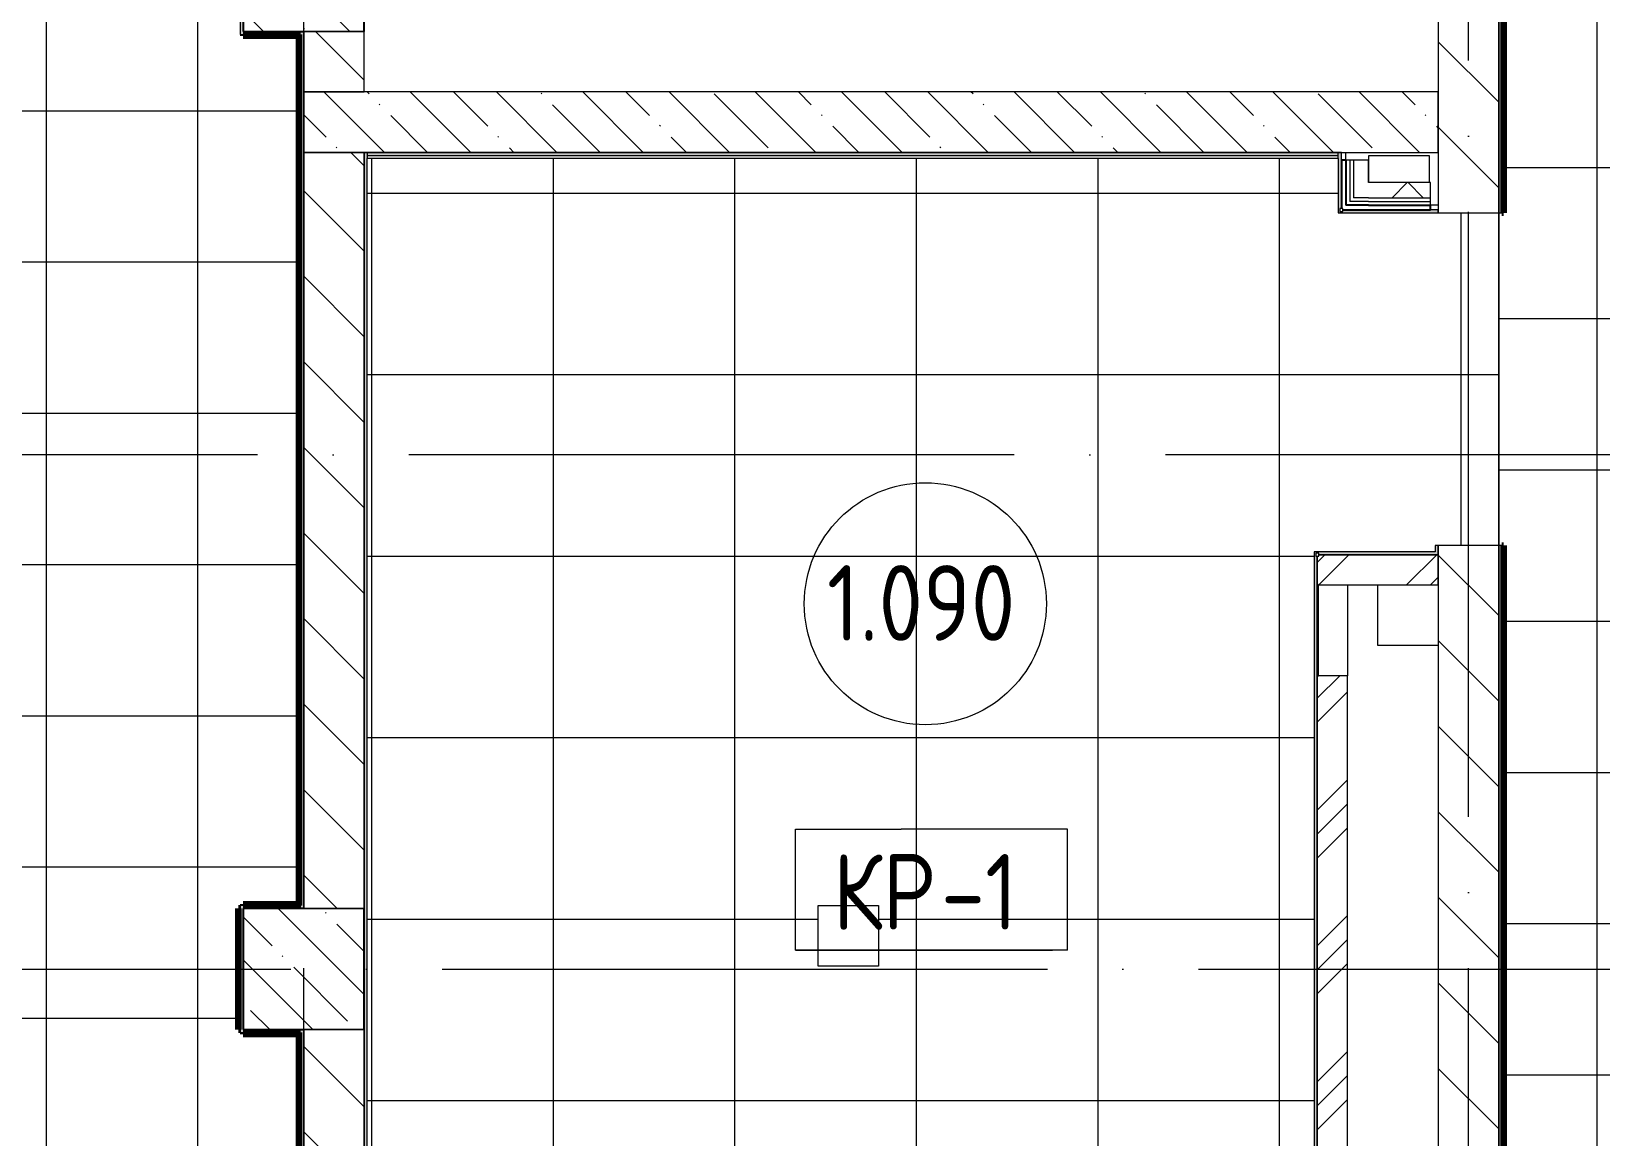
# Model space of a CAD drawing. Header units: millimetres. Extents: x -4370 to 196781, y -4577 to 61202.
# Drawn here: x 135600 to 140786, y 15371 to 19025 of the extents above; entities that cross this region are included whole.
import ezdxf

# ---------------------------------------------------------------- set-up
doc = ezdxf.new("R2010")
doc.units = ezdxf.units.MM
doc.linetypes.add('ADSK_Линия сетки', pattern=[2500, 2000, -250, 0, -250])
for name, color, linetype, lineweight in [('A-AREA-____-IDEN', 2, 'Continuous', 20), ('A-FLOR-____-IDEN', 11, 'Continuous', 20), ('A-FLOR-____-OTLN', 192, 'Continuous', 9), ('A-FLOR-____-PATT', 8, 'Continuous', 9), ('A-GENM-____-MCUT', 13, 'Continuous', 9), ('A-GENM-____-OTLN', 13, 'Continuous', 9), ('A-WALL-____-MCUT', 113, 'Continuous', 9), ('A-WALL-____-PATT', 111, 'Continuous', 9), ('A-WALL-FNSH-MCUT', 113, 'Continuous', 9), ('I-WALL-____-OTLN', 2, 'Continuous', 9), ('S-COLS-____-MCUT', 52, 'Continuous', 9), ('S-COLS-____-OTLN', 52, 'Continuous', 9), ('S-GRID-____-OTLN', 1, 'Continuous', 9)]:
    doc.layers.add(name, color=color, linetype=linetype, lineweight=lineweight)
doc.styles.add('GOST Common_1', font='GOST_Common.ttf', dxfattribs={"width": 0.9, "height": 250})
pattern_1 = [(135, (0, 0), (-141.42136, -141.42136), [])]
pattern_2 = [(45, (0, 0), (-224.5064, 224.5064), []), (45, (79.38, 0), (0, 449.0128), []), (45, (-79.38, 0), (0, 449.0128), [])]
pattern_3 = [(135, (0, 0), (-142.5612, -142.5612), []), (135, (142.56, 0), (-142.5612, -142.5612), [252.016, -50.403, 3.353, -47.05])]

# ---------------------------------------------------------------- blocks, each defined once
blk = doc.blocks.new('ASML_АР_Отделка Люка - ВО Отделка люков_Грунтовка 0_Шпатлевка 0_Окраска 0_0-42467640-О_АИ_ПП_0_000_Целиком')
at = {"layer": 'A-GENM-____-MCUT', "color": 130, "lineweight": 25}
for p, q in [((150, 3), (-150, 3)), ((-150, 3), (-150, 0)), ((150, 0), (150, 3)), ((-150, 0), (150, 0))]:
    blk.add_line(p, q, dxfattribs=at)
blk = doc.blocks.new('0083_СОШ675_АР_R22_rvt-1-О_АИ_ПП_0_000_Целиком')
at = {"layer": 'A-WALL-____-PATT', "lineweight": 5}
h = blk.add_hatch(dxfattribs=at)
h.set_pattern_fill('FP_4', color=10, style=0, pattern_type=2)
h.set_pattern_definition(pattern_1)
h.paths.add_polyline_path([(136700, 18825), (136700, 19025), (136500, 19025), (136500, 18825)])
h.paths.add_polyline_path([(136700, 19425), (136700, 22425), (136500, 22425), (136500, 19425)])
h.paths.add_polyline_path([(136700, 22825), (136700, 24860), (136500, 24860), (136500, 22825)])
h.paths.add_polyline_path([(136700, 27060), (136700, 28125), (136500, 28125), (136500, 27060)])
h = blk.add_hatch(dxfattribs=at)
h.set_pattern_fill('FP_4', color=10, style=0, pattern_type=2)
h.set_pattern_definition(pattern_1)
h.paths.add_polyline_path([(140450, 13000), (140450, 17325), (140250, 17325), (140250, 13000)])
h.paths.add_polyline_path([(140450, 18425), (140450, 20014), (140250, 20014), (140250, 18425)])
h.paths.add_polyline_path([(140450, 21114), (140450, 22114.2), (140250, 22114.2), (140250, 21114)])
h.paths.add_polyline_path([(140450, 23214.2), (140450, 24640), (140250, 24640), (140250, 23214.2)])
h = blk.add_hatch(dxfattribs=at)
h.set_pattern_fill('FP_3', color=10, style=0, pattern_type=2)
h.set_pattern_definition(pattern_3)
h.paths.add_polyline_path([(140250, 18625), (140250, 18825), (136500, 18825), (136500, 18625), (140156.7, 18625)])
h = blk.add_hatch(dxfattribs=at)
h.set_pattern_fill('FP_4', color=10, style=0, pattern_type=2)
h.set_pattern_definition(pattern_1)
h.paths.add_polyline_path([(136700, 13315), (136700, 15725), (136500, 15725), (136500, 13315)])
h.paths.add_polyline_path([(136700, 16125), (136700, 18625), (136500, 18625), (136500, 16125)])
h = blk.add_hatch(dxfattribs=at)
h.set_pattern_fill('FP_56', color=252, style=0, pattern_type=2)
h.set_pattern_definition([(45, (0, 0), (-141.42136, 141.42136), []), (135, (0, 0), (-141.42136, -141.42136), [])])
h.paths.add_polyline_path([(140224, 18475), (140224, 18525), (140019.6, 18525), (140019.6, 18475), (140156.7, 18475)])
h = blk.add_hatch(dxfattribs=at)
h.set_pattern_fill('FP_8', color=10, style=0, pattern_type=2)
h.set_pattern_definition(pattern_2)
h.paths.add_polyline_path([(140250, 17195), (140250, 17295), (139855, 17295), (139855, 17290), (139850, 17290), (139850, 17195), (139855, 17195)])
h = blk.add_hatch(dxfattribs=at)
h.set_pattern_fill('FP_8', color=10, style=0, pattern_type=2)
h.set_pattern_definition(pattern_2)
h.paths.add_polyline_path([(139950, 13250), (139950, 16895), (139850, 16895), (139850, 13250)])
at = {"layer": 'S-COLS-____-OTLN', "lineweight": 5}
h = blk.add_hatch(dxfattribs=at)
h.set_pattern_fill('FP_3', color=256, style=0, pattern_type=2)
h.set_pattern_definition(pattern_3)
h.paths.add_polyline_path([(136300, 19025), (136700, 19025), (136700, 19425), (136300, 19425)])
h = blk.add_hatch(dxfattribs=at)
h.set_pattern_fill('FP_3', color=256, style=0, pattern_type=2)
h.set_pattern_definition(pattern_3)
h.paths.add_polyline_path([(136500, 15725), (136700, 15725), (136700, 16125), (136300, 16125), (136300, 15725)])
at = {"layer": 'A-FLOR-____-OTLN', "color": 90}
for p, q in [((140020, 18525), (140020, 18615)), ((140020, 18615), (140220, 18615)), ((140220, 18615), (140220, 18525)), ((140050, 16995), (140050, 17195)), ((140250, 16995), (140050, 16995)), ((138200, 16135), (138400, 16135))]:
    blk.add_line(p, q, dxfattribs=at)
at = {"layer": 'A-WALL-____-MCUT', "color": 50, "lineweight": 13}
for p, q in [((140250, 20014), (140250, 18425)), ((140450, 18425), (140450, 20014)), ((136500, 19025), (136500, 18825)), ((136700, 18825), (136700, 19025)), ((140250, 18825), (136500, 18825)), ((136500, 18825), (136500, 18625)), ((136500, 18825), (136700, 18825)), ((140250, 18625), (140250, 18825)), ((136500, 18625), (140250, 18625)), ((136700, 18625), (136500, 18625)), ((136500, 18625), (136500, 16125)), ((136700, 16125), (136700, 18625)), ((140019.6, 18599), (139969.6, 18599)), ((139969.6, 18599), (139969.6, 18475)), ((140019.6, 18525), (140019.6, 18599)), ((140224, 18525), (140019.6, 18525)), ((140224, 18475), (140224, 18525)), ((140019.6, 18475), (139969.6, 18475)), ((140019.6, 18475), (140224, 18475)), ((140250, 18425), (140450, 18425)), ((140250, 17325), (140250, 13000)), ((140450, 17325), (140250, 17325)), ((140450, 13000), (140450, 17325)), ((139850, 17290), (139850, 17195)), ((140250, 17295), (139855, 17295)), ((140250, 17195), (140250, 17295)), ((139853, 17195), (140250, 17195)), ((139850, 16895), (139850, 13343)), ((139950, 16895), (139853, 16895)), ((139950, 13250), (139950, 16895)), ((136500, 15725), (136500, 13315)), ((136700, 13315), (136700, 15725))]:
    blk.add_line(p, q, dxfattribs=at)
at = {"layer": 'A-WALL-____-MCUT', "color": 10, "lineweight": 5}
for p, q in [((136700, 19025), (136500, 19025)), ((139957.1, 18599), (139957.1, 18462.5)), ((139969.6, 18462.5), (139957.1, 18462.5)), ((140019.6, 18462.5), (139969.6, 18462.5)), ((140019.6, 18462.5), (140224, 18462.5)), ((136500, 16125), (136700, 16125)), ((136700, 15725), (136500, 15725))]:
    blk.add_line(p, q, dxfattribs=at)
at = {"layer": 'A-WALL-____-MCUT', "color": 130, "lineweight": 25}
for p, q in [((139944.6, 18599), (139929.6, 18599)), ((139929.6, 18599), (139929.6, 18440)), ((139944.6, 18599), (139944.6, 18450)), ((139934.6, 18435), (139944.6, 18435)), ((139957.1, 18450), (139944.6, 18450)), ((139944.6, 18435), (139957.1, 18435)), ((140019.6, 18450), (139957.1, 18450)), ((139957.1, 18435), (139969.6, 18435)), ((139969.6, 18435), (140019.6, 18435)), ((140019.6, 18450), (140224, 18450)), ((140019.6, 18435), (140224, 18435)), ((140224, 18435), (140224, 18450))]:
    blk.add_line(p, q, dxfattribs=at)
at = {"layer": 'A-WALL-FNSH-MCUT', "color": 90}
for p, q in [((139957.1, 18599), (139944.6, 18599)), ((139969.6, 18599), (139957.1, 18599)), ((140224, 18462.5), (140224, 18475)), ((140224, 18450), (140224, 18462.5))]:
    blk.add_line(p, q, dxfattribs=at)
at = {"layer": 'I-WALL-____-OTLN', "color": 90}
blk.add_line((139950, 17195), (139950, 16895), dxfattribs=at)
at = {"layer": 'S-COLS-____-MCUT', "color": 130, "lineweight": 25}
for p, q in [((136300, 19425), (136300, 19025)), ((136700, 19025), (136700, 19425)), ((136300, 19025), (136500, 19025)), ((136500, 16125), (136300, 16125)), ((136300, 16125), (136300, 15725)), ((136700, 15725), (136700, 16125)), ((136300, 15725), (136500, 15725))]:
    blk.add_line(p, q, dxfattribs=at)
at = {"layer": 'S-COLS-____-OTLN', "color": 90}
for p, q in [((136500, 19025), (136700, 19025)), ((136700, 16125), (136500, 16125)), ((136500, 15725), (136700, 15725))]:
    blk.add_line(p, q, dxfattribs=at)
at = {"layer": 'A-GENM-____-OTLN', "color": 90, "lineweight": 9, "rotation": 89.99999999999088}
blk.add_blockref('ASML_АР_Отделка Люка - ВО Отделка люков_Грунтовка 0_Шпатлевка 0_Окраска 0_0-42467640-О_АИ_ПП_0_000_Целиком', (139853, 17045), dxfattribs=at)
blk = doc.blocks.new('BSC_Колонна _Прямоугольная - ПР-1_Профиль торцевой для плитки-3454341-О_АИ_ПП_0_000_Целиком')
at = {"layer": 'S-COLS-____-MCUT'}
for p, q in [((5, 5), (-5, 5)), ((-5, 5), (-5, -5)), ((5, -5), (5, 5)), ((-5, -5), (5, -5))]:
    blk.add_line(p, q, dxfattribs=at)
blk = doc.blocks.new('ADSK_Марка_Перекрытие - Типоразмер_ADSK_Марка-158127-О_АИ_ПП_0_000_Целиком')
at = {"layer": 'A-FLOR-____-IDEN'}
for p, q in [((-4.5, 4), (-1, 4)), ((-4.5, 0), (-4.5, 4)), ((4.5, 4), (-1, 4)), ((4.5, 0), (4.5, 4)), ((4.5, 0), (-4.5, 0)), ((-4.5, 0), (4, 0))]:
    blk.add_line(p, q, dxfattribs=at)
blk = doc.blocks.new('ADSK_Марка_Помещение_ОдноЗначение - Номер-159740-О_АИ_ПП_0_000_Целиком')
at = {"layer": 'A-AREA-____-IDEN'}
blk.add_circle((0, 0), 4, dxfattribs=at)

msp = doc.modelspace()

# ---------------------------------------------------------------- hatches: boundary and pattern name
at = {"layer": 'A-FLOR-____-PATT'}
h = msp.add_hatch(dxfattribs=at)
h.set_pattern_fill('FP_140', color=256, style=0, pattern_type=2)
h.set_pattern_definition([(270, (140775, 20575), (500, 3e-14), []), (0, (140775, 20575), (0, 500), [])])
h.paths.add_polyline_path([(144650.226546, 40.000586), (144650.226546, 362.50058), (144655.226546, 362.501166), (144655.226546, 372.501166), (144665.226546, 372.501166), (144665.226546, 377.501166), (145034.978078, 377.501166), (145034.978078, 774.999414), (145049.978078, 774.999414), (145049.978078, 3274.999414), (145034.978078, 3274.999414), (145034.978078, 9325), (145049.978078, 9325.032882), (145049.978078, 11825), (145034.978078, 11825), (145034.978078, 18345), (145049.978078, 18345), (145049.978078, 20845), (145034.978078, 20845), (145034.978078, 27299.999414), (145049.978078, 27299.999414), (145049.812834, 29799.999414), (145034.978078, 29800.993984), (145034.978078, 36649.999414), (145049.978078, 36649.999414), (145049.978078, 39149.999414), (145034.978078, 39149.999414), (145034.978078, 41125), (140465, 41125), (140465, 39459.99902), (140450, 39459.99902), (140450, 38359.99902), (140465, 38359.99902), (140465, 38164), (140470, 38164), (140470, 37649), (140465, 37649), (140465, 35531.999414), (140450, 35531.999414), (140450, 34431.999414), (140465, 34431.999414), (140465, 31934.999414), (140450, 31934.999414), (140450, 30434.999414), (140465, 30434.999414), (140465, 27405.000586), (140460, 27405), (140460, 27395.000586), (140450, 27395.000586), (140449.999881, 27390.000586), (136890, 27390.000586), (136890, 27090.11992), (136715, 27090.11992), (136715, 27059.999414), (136700, 27059.999414), (136700, 24859.999414), (136715, 24859.999414), (136715, 24655.000586), (136960, 24655.000586), (136960.014653, 24640), (137630, 24640.000586), (137630, 24655.000586), (140450, 24655.000586), (140450, 24650.000586), (140460, 24650.000586), (140460, 24640.000586), (140465, 24640), (140465, 23214.166393), (140450, 23215.002907), (140449.826513, 23214.166393), (140249.978078, 23214.166393), (140249.978078, 22115), (140449.978078, 22114.166393), (140450, 17325), (140465, 17325), (140465, 13483.813123), (140470, 13483.813123), (140470, 12973.813123), (140475, 12973.813123), (140475, 12963.813123), (140465, 12963.813123), (140465, 12785.000586), (136940, 12785.000586), (136940, 12472.869184), (136935, 12472.869184), (136935, 12462.869184), (136925, 12462.869184), (136925, 12457.869184), (136715, 12457.869184), (136715, 10440.001172), (140449.999862, 10440.001172), (140449.999815, 10445.000586), (140460, 10445.000586), (140460, 10435.001172), (140470, 10433.935178), (140470, 8749.999414), (140250, 8749.740574), (140250, 7109.999414), (140470, 7109.999414), (140470, 377.501166), (140857.251532, 377.501166), (140857.251532, 372.501166), (140867.251532, 372.501166), (140867.251532, 362.501166), (140872.251532, 362.50058), (140872.251532, 40.000586), (144509.5, 40.000586)])
h.paths.add_polyline_path([(136700, 10433.935178), (136710, 10435.001172), (136708.934006, 12463.935178), (136700, 12462.869184), (136700, 12345.2), (136499.978078, 12345.2), (136499.978078, 11510.000293), (136510, 11510.000293), (136510, 11460.000293), (136499.978078, 11460.000293), (136499.978078, 10475.000293), (136510, 10475.000293), (136510, 10440.001172), (136645, 10440.001172), (136645, 10433.935178)])
h.paths.add_polyline_path([(140460, 18425), (140450, 18425), (140450, 20013.999393), (140465, 20013.999393), (140465, 18425)])
h.paths.add_polyline_path([(140465, 21113.999393), (140450, 21113.999393), (140450, 22114.166393), (140465, 22114.166393), (140465, 21303.663109)])
h.paths.add_polyline_path([(136741.462142, 27180.119334), (136800, 27180.119334), (136800, 27405), (136700, 27405), (136700, 27180.119334)])
h = msp.add_hatch(dxfattribs=at)
h.set_pattern_fill('FP_224', color=256, style=0, pattern_type=2)
h.set_pattern_definition([(0, (134650, 17762.5), (0, 500), []), (90, (134650, 17762.5), (-500, 3e-14), [])])
h.paths.add_polyline_path([(134575, 12545), (136490, 12545.000293), (136490, 12560), (136485, 12560), (136485, 12930.000586), (136200, 12930.000586), (136200, 12935.000586), (136190, 12935.000586), (136190, 12945.000586), (136185, 12945.000586), (136185, 13644.000586), (136190, 13645.000586), (136190, 13654.000586), (136200, 13654.000586), (136200.673077, 13659.000586), (136484.978078, 13659.000586), (136484.978078, 15710.000586), (136300, 15710.000586), (136299.519259, 15715.000586), (136290, 15715.000586), (136290, 15725.000586), (136285, 15725.000586), (136285, 16124.999414), (136290, 16125.000586), (136290, 16135.000586), (136300, 16135.000586), (136301.158347, 16140.000586), (136485, 16140.000586), (136485, 19010.001172), (136300, 19010.001172), (136299.978078, 19015.001172), (136290, 19015.001172), (136290, 19025.000583), (136285, 19024.999414), (136285, 19424.999414), (136290, 19425.001172), (136290, 19435.001172), (136300, 19435.001172), (136300, 19440.001172), (136485, 19440.001172), (136485, 22410.000586), (136300, 22410.000586), (136299.978078, 22415.000586), (136290, 22415.000586), (136290, 22425.000586), (136285, 22424.999414), (136285, 22810.000586), (136265, 22810.000586), (136264.986813, 23025), (135215, 23025), (135215, 22810.000586), (135175, 22810.000586), (135175, 19889.999414), (135170, 19889.999414), (135170, 19880), (135160, 19880), (135160, 19875), (132715.075398, 19875), (132715.075398, 12610), (132700.075398, 12610), (132700, 12545), (133636.717067, 12545)])
h = msp.add_hatch(dxfattribs=at)
h.set_pattern_fill('FP_167', color=256, style=0, pattern_type=2)
h.set_pattern_definition([(0, (138525, 16090.06), (0, 600), []), (90, (138525, 16090.06), (-600, 4e-14), [])])
h.paths.add_polyline_path([(138604.309188, 13360.000586), (139839.978078, 13360.000586), (139839.978078, 17304.988223), (140240.038917, 17304.988223), (140240.038917, 17325), (140449.978078, 17325.000586), (140449.978078, 18425), (139919.60159, 18425.000586), (139919.60159, 18605.000586), (136710, 18605.000586), (136710, 13360.000586), (137606.617531, 13360.000586), (137601.596484, 13366.911466), (137601.596484, 13382.119992), (137610.535831, 13394.423949), (137617, 13396.524285), (137617, 14402.507173), (137610.535831, 14404.607509), (137601.596484, 14416.911466), (137601.596484, 14432.119992), (137610.535831, 14444.423949), (137617, 14446.524285), (137617, 14574.999414), (137523.151416, 14574.999414), (137523.151416, 14590.999414), (137724.977626, 14590.999414), (137724.977626, 14574.999414), (137633, 14574.999414), (137633, 14446.524285), (137639.464169, 14444.423949), (137648.403516, 14432.119992), (137648.403516, 14416.911466), (137639.464169, 14404.607509), (137633, 14402.507173), (137633, 13396.524285), (137639.464169, 13394.423949), (137648.403516, 13382.119992), (137648.403516, 13366.911466), (137643.382469, 13360.000586), (138506.617531, 13360.000586), (138501.596484, 13366.911466), (138501.596484, 13382.119992), (138510.535831, 13394.423949), (138517, 13396.524285), (138517, 14402.507173), (138510.535831, 14404.607509), (138501.596484, 14416.911466), (138501.596484, 14432.119992), (138510.535831, 14444.423949), (138517, 14446.524285), (138517, 14574.999414), (138424.977626, 14574.999414), (138424.977626, 14590.999414), (138826.640456, 14590.999414), (138826.640456, 14574.999414), (138533, 14574.999414), (138533, 14446.524285), (138539.464169, 14444.423949), (138548.403516, 14432.119992), (138548.403516, 14416.911466), (138539.464169, 14404.607509), (138533, 14402.507173), (138533, 13396.524285), (138539.464169, 13394.423949), (138548.403516, 13382.119992), (138548.403516, 13366.911466), (138543.382469, 13360.000586), (138548.403516, 13360.000586)])
h.paths.add_polyline_path([(137633, 13362.75837), (137635.656854, 13363.858875), (137635.656854, 13365.732978), (137633, 13365.543795), (137633, 13363.858875)])
h.paths.add_polyline_path([(137617, 13362.75837), (137616.088305, 13365.604034), (137613.647367, 13365.538632), (137614.343146, 13363.858875)])
h.paths.add_polyline_path([(138517, 13362.75837), (138516.088305, 13365.604034), (138513.647367, 13365.538632), (138514.343146, 13363.858875)])
h.paths.add_polyline_path([(138533, 13362.75837), (138535.656854, 13363.858875), (138535.656854, 13365.732978), (138533, 13365.543795), (138533, 13363.858875)])
h.paths.add_polyline_path([(137617, 13367.284653), (137617, 13369.030673), (137614.343146, 13368.626673)])
h.paths.add_polyline_path([(138517, 13367.284653), (138517, 13369.030673), (138514.343146, 13368.626673)])
h.paths.add_polyline_path([(138511.043753, 13371.824315), (138511.02411, 13371.87992), (138512.035071, 13374.515729), (138510.887186, 13376.829159), (138509.966828, 13374.42424), (138511.02411, 13371.871737)])
h.paths.add_polyline_path([(137611.043753, 13371.824315), (137611.02411, 13371.87992), (137612.035071, 13374.515729), (137610.887186, 13376.829159), (137609.966828, 13374.42424), (137611.02411, 13371.871737)])
h.paths.add_polyline_path([(137639.10657, 13372.187224), (137640.033172, 13374.607218), (137638.97589, 13377.151538), (137637.964929, 13374.515729)])
h.paths.add_polyline_path([(138539.10657, 13372.187224), (138540.033172, 13374.607218), (138538.97589, 13377.151538), (138537.964929, 13374.515729)])
h.paths.add_polyline_path([(137610.962398, 13377.010736), (137614.343146, 13383.29848), (137617, 13383.487663), (137617, 13386.273088), (137614.343146, 13385.172583), (137611.180651, 13377.537647)])
h.paths.add_polyline_path([(138510.962398, 13377.010736), (138514.343146, 13383.29848), (138517, 13383.487663), (138517, 13386.273088), (138514.343146, 13385.172583), (138511.180651, 13377.537647)])
h.paths.add_polyline_path([(137633, 13380.000785), (137635.656854, 13380.404786), (137633, 13381.746806), (137633, 13380.355723)])
h.paths.add_polyline_path([(138533, 13380.000785), (138535.656854, 13380.404786), (138533, 13381.746806), (138533, 13380.355723)])
h.paths.add_polyline_path([(138536.74079, 13382.55573), (138535.656854, 13385.172583), (138533, 13385.172583), (138533, 13383.492826), (138536.403435, 13383.248674)])
h.paths.add_polyline_path([(137636.74079, 13382.55573), (137635.656854, 13385.172583), (137633, 13385.172583), (137633, 13383.492826), (137636.403435, 13383.248674)])
h.paths.add_polyline_path([(137633, 14412.75837), (137635.656854, 14413.858875), (137635.656854, 14415.732978), (137633, 14415.543795), (137633, 14413.858875)])
h.paths.add_polyline_path([(137617, 14412.75837), (137616.088305, 14415.604034), (137613.647367, 14415.538632), (137614.343146, 14413.858875)])
h.paths.add_polyline_path([(138533, 14412.75837), (138535.656854, 14413.858875), (138535.656854, 14415.732978), (138533, 14415.543795), (138533, 14413.858875)])
h.paths.add_polyline_path([(138517, 14412.75837), (138516.088305, 14415.604034), (138513.647367, 14415.538632), (138514.343146, 14413.858875)])
h.paths.add_polyline_path([(137617, 14417.284653), (137617, 14419.030673), (137614.343146, 14418.626673)])
h.paths.add_polyline_path([(138517, 14417.284653), (138517, 14419.030673), (138514.343146, 14418.626673)])
h.paths.add_polyline_path([(138511.043753, 14421.824315), (138511.02411, 14421.87992), (138512.035071, 14424.515729), (138510.887186, 14426.829159), (138509.966828, 14424.42424), (138511.02411, 14421.871737)])
h.paths.add_polyline_path([(137611.043753, 14421.824315), (137611.02411, 14421.87992), (137612.035071, 14424.515729), (137610.887186, 14426.829159), (137609.966828, 14424.42424), (137611.02411, 14421.871737)])
h.paths.add_polyline_path([(137639.10657, 14422.187224), (137640.033172, 14424.607218), (137638.97589, 14427.151538), (137637.964929, 14424.515729)])
h.paths.add_polyline_path([(138539.10657, 14422.187224), (138540.033172, 14424.607218), (138538.97589, 14427.151538), (138537.964929, 14424.515729)])
h.paths.add_polyline_path([(137610.962398, 14427.010736), (137614.343146, 14433.29848), (137617, 14433.487663), (137617, 14436.273088), (137614.343146, 14435.172583), (137611.180651, 14427.537647)])
h.paths.add_polyline_path([(138510.962398, 14427.010736), (138514.343146, 14433.29848), (138517, 14433.487663), (138517, 14436.273088), (138514.343146, 14435.172583), (138511.180651, 14427.537647)])
h.paths.add_polyline_path([(137633, 14430.000785), (137635.656854, 14430.404786), (137633, 14431.746806), (137633, 14430.355723)])
h.paths.add_polyline_path([(138533, 14430.000785), (138535.656854, 14430.404786), (138533, 14431.746806), (138533, 14430.355723)])
h.paths.add_polyline_path([(137636.74079, 14432.55573), (137635.656854, 14435.172583), (137633, 14435.172583), (137633, 14433.492826), (137636.403435, 14433.248674)])
h.paths.add_polyline_path([(138536.74079, 14432.55573), (138535.656854, 14435.172583), (138533, 14435.172583), (138533, 14433.492826), (138536.403435, 14433.248674)])
h.paths.add_polyline_path([(136725, 14574.999414), (136725, 14590.999414), (136823.151416, 14590.999414), (136823.151416, 14574.999414)])
h.paths.add_polyline_path([(139831.978078, 14574.999414), (139526.640456, 14574.999414), (139526.640456, 14590.999414), (139831.978078, 14590.999414)])
h.paths.add_polyline_path([(138200, 15935.060839), (138200, 16135.060839), (138400, 16135.060839), (138400, 15935.060839)])
h.paths.add_polyline_path([(140249.978078, 18435.000586), (140249.978078, 18450.000586), (140224.038917, 18450), (140224.038917, 18435.000586), (140240.038917, 18435.000586)])
h.paths.add_polyline_path([(139944.200326, 18599), (139944.200326, 18625), (139929.60159, 18625), (139929.60159, 18599)])
at = {"layer": 'A-WALL-____-PATT'}
h = msp.add_hatch(color=7, dxfattribs=at)
h.paths.add_polyline_path([(140460, 12800.000586), (140460, 17325), (140450, 17325), (140450, 12800.000586)])
h.paths.add_polyline_path([(140460, 18425), (140460, 19783.999979), (140450, 19783.999979), (140450, 18425)])
for points in [[(136300, 19015.001172), (136300, 19425.001172), (136290, 19425.001172), (136290, 19015.001172)], [(136490, 19015.001172), (136500, 19015.001172), (136500, 19025.001172), (136300, 19025.001172), (136300, 19015.001172)], [(136500, 16125.000586), (136500, 19015.001172), (136490, 19015.001172), (136490, 16125.000586)], [(136710, 13350.000586), (136710, 18625.000586), (136700, 18625.000586), (136700, 13350.000586)], [(139919.60159, 18615.000586), (139919.60159, 18625.000586), (136710, 18625.000586), (136710, 18615.000586), (139846.207218, 18615.000586)], [(139919.60159, 18425.000586), (139929.60159, 18425.000586), (139929.60159, 18430.000586), (139924.60159, 18430.000586), (139924.60159, 18440.000586), (139929.60159, 18440.000586), (139929.60159, 18625.000586), (139919.60159, 18625.000586), (139919.60159, 18605.000586)], [(139934.60159, 18425.000586), (140240.038917, 18425.000586), (140240.038917, 18435.000586), (139934.60159, 18435.000586), (139934.60159, 18430.000586), (139929.60159, 18430.000586), (139929.60159, 18425.000586)], [(140240.038917, 17294.988223), (140240.038917, 17304.988223), (139839.978078, 17304.988223), (139839.978078, 17294.988223), (139844.978078, 17294.988223), (139844.978078, 17299.988223), (139854.978078, 17299.988223), (139854.978078, 17294.988223)], [(139849.978078, 13350.000586), (139849.965372, 17289.988223), (139844.978078, 17289.988223), (139844.978078, 17294.988223), (139839.978078, 17294.988223), (139839.978078, 13350.000586)], [(136490, 16125.000586), (136490, 16135.000586), (136290, 16135.000586), (136290, 16125.000586), (136300, 16125.000586)], [(136300, 15715.000586), (136300, 16125.000586), (136290, 16125.000586), (136290, 15715.000586)], [(136489.978078, 15715.000586), (136499.978078, 15715.000586), (136499.978078, 15725.000586), (136300, 15725.000586), (136300, 15715.000586)], [(136499.978078, 13644.000586), (136499.978078, 15715.000586), (136489.978078, 15715.000586), (136489.978078, 13644.000586)]]:
    msp.add_hatch(color=7, dxfattribs=at).paths.add_polyline_path(points)
h = msp.add_hatch(color=7, dxfattribs=at)
h.paths.add_polyline_path([(140250.038917, 17294.988223), (140250.038917, 17325), (140240.038917, 17325), (140240.038917, 17294.988223)])
h.paths.add_polyline_path([(140250.038917, 18425), (140250.038917, 18435.000586), (140240.038917, 18435.000586), (140240.038917, 18425)])

# ---------------------------------------------------------------- linework, layer by layer
at = {"layer": 'A-FLOR-____-OTLN'}
for p, q in [((139944.200326, 18599), (139944.200326, 18625)), ((140249.978078, 18450.000586), (140224.038917, 18450.000586)), ((140449.978078, 18425), (140449.978078, 17325)), ((140449.978078, 17325.000586), (140449.978078, 18425)), ((138200, 15935.060839), (138200, 16135.060839)), ((138200, 16135.060839), (138400, 16135.060839)), ((138400, 16135.060839), (138400, 15935.060839)), ((138400, 15935.060839), (138200, 15935.060839))]:
    msp.add_line(p, q, dxfattribs=at)
at = {"layer": 'A-WALL-____-MCUT', "color": 7}
for p, q in [((140450, 20013.999393), (140450, 18425)), ((140460, 18425), (140460, 20013.999393)), ((136290, 19435.001172), (136290, 19015.001172)), ((136290, 19015.001172), (136490, 19015.001172)), ((136490, 19015.001172), (136490, 16135.000586)), ((136500, 16125.000586), (136500, 19025.001172)), ((140450, 18425), (140460, 18425)), ((140460, 17325), (140450, 17325)), ((140450, 17325), (140450, 12800.000586)), ((140460, 13483.813123), (140460, 17325)), ((136490, 16135.000586), (136290, 16135.000586)), ((136290, 16135.000586), (136290, 15715.000586)), ((136300, 16125.000586), (136500, 16125.000586)), ((136300, 15725.000586), (136300, 16125.000586)), ((136499.978078, 15725.000586), (136300, 15725.000586)), ((136499.978078, 13644.000586), (136499.978078, 15725.000586)), ((136290, 15715.000586), (136489.978078, 15715.000586)), ((136489.978078, 15715.000586), (136489.978078, 13654.000586))]:
    msp.add_line(p, q, dxfattribs=at)
at = {"layer": 'A-WALL-____-MCUT'}
for p, q in [((136710, 18625.000586), (136710, 18615.000586)), ((139919.60159, 18615.000586), (139919.60159, 18625.000586))]:
    msp.add_line(p, q, dxfattribs=at)
at = {"layer": 'A-WALL-FNSH-MCUT', "color": 7}
for p, q in [((139929.60159, 18625.000586), (136700, 18625.000586)), ((136700, 18625.000586), (136700, 13350.000586)), ((139929.60159, 18440.000586), (139929.60159, 18625.000586)), ((136710, 13360.000586), (136710, 18605.000586)), ((139919.60159, 18605.000586), (139919.60159, 18425.000586)), ((139919.60159, 18425.000586), (140240.038917, 18425.000586)), ((140250.038917, 18435.000586), (139934.60159, 18435.000586)), ((140240.038917, 18425), (140250.038917, 18425)), ((140250.038917, 18425), (140250.038917, 18435.000586)), ((140240.038917, 17325), (140240.038917, 17304.988223)), ((140250.038917, 17325), (140240.038917, 17325)), ((140250.038917, 17294.988223), (140250.038917, 17325)), ((140240.038917, 17304.988223), (139839.978078, 17304.988223)), ((139839.978078, 17304.988223), (139839.978078, 13360.000586)), ((139849.978078, 17194.987637), (139849.978078, 17289.988223)), ((139854.978078, 17294.988223), (140250.038917, 17294.988223)), ((139849.978078, 13350.000586), (139849.978078, 16894.987637))]:
    msp.add_line(p, q, dxfattribs=at)
at = {"layer": 'I-WALL-____-OTLN', "color": 5, "lineweight": 90}
for p, q in [((140465, 20013.999393), (140465, 18425)), ((136300, 19015.001172), (136300, 19010.001172)), ((136490, 19010.001172), (136300, 19010.001172)), ((136485, 16135.000586), (136485, 19015.001172)), ((140465, 18425), (140460, 18425)), ((140460, 17325), (140465, 17325)), ((140465, 17325), (140465, 13483.813123)), ((136300, 16140.000586), (136490.017361, 16140.000586)), ((136300, 16140.000586), (136300, 16135.000586)), ((136285, 15725.000586), (136285, 16125.000586)), ((136290, 16125.000586), (136285, 16125.000586)), ((136285, 15725.000586), (136290, 15725.000586)), ((136300, 15715.000586), (136300, 15710.000586)), ((136489.978078, 15710.000586), (136300, 15710.000586)), ((136484.978078, 13654.000586), (136484.978078, 15715.000586))]:
    msp.add_line(p, q, dxfattribs=at)
at = {"layer": 'I-WALL-____-OTLN'}
for p, q in [((136710, 18615.000586), (139919.60159, 18615.000586)), ((136710, 18615.000586), (136710, 18605.000586)), ((139919.60159, 18605.000586), (136710, 18605.000586)), ((139919.60159, 18605.000586), (139919.60159, 18615.000586))]:
    msp.add_line(p, q, dxfattribs=at)
at = {"layer": 'S-GRID-____-OTLN', "linetype": 'ADSK_Линия сетки'}
for p, q in [((136500.001, -3572.657751), (136500.001, 61202.00513)), ((140350.001, -3572.657751), (140350.001, 61202.00513)), ((156348.554077, 17625.060253), (99320, 17625.060253)), ((-3047.723308, 15925.000586), (156348.554077, 15925.000586))]:
    msp.add_line(p, q, dxfattribs=at)

# ---------------------------------------------------------------- block references
at = {"lineweight": 5}
msp.add_blockref('0083_СОШ675_АР_R22_rvt-1-О_АИ_ПП_0_000_Целиком', (0, 0), dxfattribs=at)
at = {"layer": 'A-AREA-____-IDEN', "xscale": 99.99999999999993, "yscale": 99.99999999999993, "zscale": 99.99999999999993}
msp.add_blockref('ADSK_Марка_Помещение_ОдноЗначение - Номер-159740-О_АИ_ПП_0_000_Целиком', (138554.639908, 17132.770039), dxfattribs=at)
at = {"layer": 'A-FLOR-____-IDEN', "xscale": 99.99999999999993, "yscale": 99.99999999999993, "zscale": 99.99999999999993}
msp.add_blockref('ADSK_Марка_Перекрытие - Типоразмер_ADSK_Марка-158127-О_АИ_ПП_0_000_Целиком', (138574.989039, 15987.560839), dxfattribs=at)
at = {"layer": 'S-COLS-____-OTLN'}
for p in [(139929.60159, 18435.000586), (139849.978078, 17294.988223)]:
    msp.add_blockref('BSC_Колонна _Прямоугольная - ПР-1_Профиль торцевой для плитки-3454341-О_АИ_ПП_0_000_Целиком', p, dxfattribs=at)

# ---------------------------------------------------------------- texts
at = {"layer": 'A-AREA-____-IDEN', "lineweight": 9, "insert": (138229.28265, 17260.49511), "char_height": 250, "width": 800.8858125, "attachment_point": 1, "style": 'GOST Common_1'}
msp.add_mtext('1.090', dxfattribs=at)
at = {"layer": 'A-FLOR-____-IDEN', "lineweight": 9, "char_height": 250, "attachment_point": 1, "style": 'GOST Common_1'}
for s, insert, width in [('КР', (138248.908194, 16305.398413), 432.91125), ('-1', (138606.095694, 16305.398413), 331.898625)]:
    msp.add_mtext(s, dxfattribs=dict(at, insert=insert, width=width))

doc.saveas('drawing.dxf')
